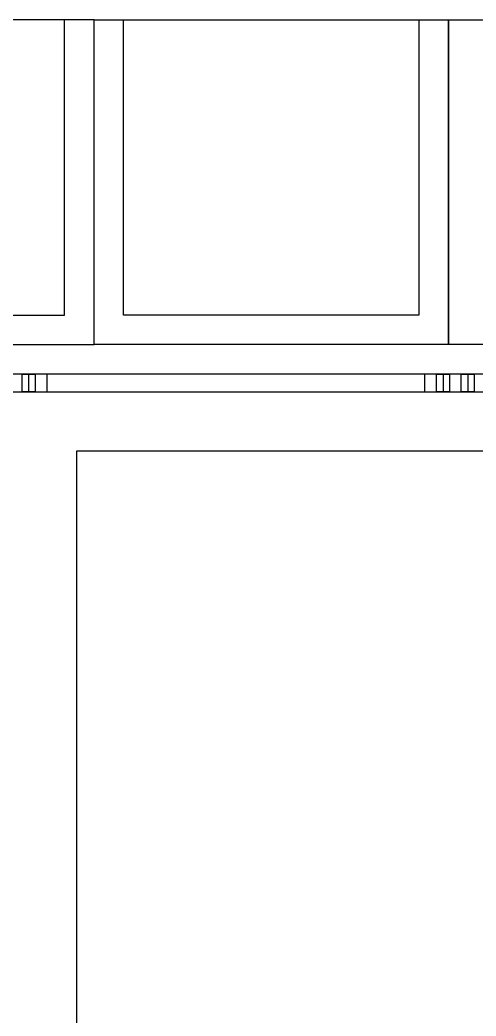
# Model space of a CAD drawing. Extents: x 11477420 to 23072185, y -28506554 to -14238804.
# Drawn here: x 11491242 to 11492014, y -14316786 to -14315099 of the extents above; entities that cross this region are included whole.
import ezdxf

# ---------------------------------------------------------------- set-up
doc = ezdxf.new("R2010")
doc.units = 0
doc.header["$LTSCALE"] = 50
doc.header["$MEASUREMENT"] = 0
doc.linetypes.add('DH-HID2', pattern=[1.2, 0.8, -0.4])
doc.layers.get('0').update_dxf_attribs({"linetype": 'CONTINUOUS'})
for name, color, linetype in [('03-WAL NEW', 3, 'CONTINUOUS'), ('1.천장.벽체선(내벽)', 3, 'CONTINUOUS'), ('FINISH', 6, 'CONTINUOUS'), ('FU-FURM', 251, 'DH-HID2')]:
    doc.layers.add(name, color=color, linetype=linetype)

# ---------------------------------------------------------------- blocks, each defined once
blk = doc.blocks.new('flooor2')
at = {"layer": '03-WAL NEW', "color": 8}
for p, q in [((11525645.1, -14276599.4), (11525645.1, -14276569.4)), ((11525645.1, -14276569.4), (11525667.1, -14276569.4)), ((11525667.1, -14276569.4), (11525667.1, -14276599.4)), ((11526327.1, -14276569.4), (11525687.1, -14276569.4)), ((11525687.1, -14276569.4), (11525687.1, -14276599.4)), ((11526327.1, -14276599.4), (11526327.1, -14276569.4)), ((11526347.1, -14276599.4), (11526347.1, -14276569.4)), ((11526347.1, -14276569.4), (11526369.1, -14276569.4)), ((11526369.1, -14276569.4), (11526369.1, -14276599.4)), ((11526389.1, -14276599.4), (11526389.1, -14276569.4)), ((11526389.1, -14276569.4), (11526411.1, -14276569.4)), ((11526411.1, -14276569.4), (11526411.1, -14276599.4)), ((11525667.1, -14276599.4), (11525645.1, -14276599.4)), ((11525687.1, -14276599.4), (11526327.1, -14276599.4)), ((11526369.1, -14276599.4), (11526347.1, -14276599.4)), ((11526411.1, -14276599.4), (11526389.1, -14276599.4))]:
    blk.add_line(p, q, dxfattribs=at)
at = {"layer": '03-WAL NEW', "color": 8, "ltscale": 10}
for p, q in [((11525656.1, -14276569.4), (11525656.1, -14276599.4)), ((11526358.1, -14276569.4), (11526358.1, -14276599.4)), ((11526400.1, -14276569.4), (11526400.1, -14276599.4))]:
    blk.add_line(p, q, dxfattribs=at)
at = {"layer": '1.천장.벽체선(내벽)', "ltscale": 30}
for p, q in [((11522196.1, -14276599.4), (11528738.1, -14276599.4)), ((11525738.1, -14279949.4), (11525738.1, -14276699.4)), ((11525738.1, -14276699.4), (11528638.1, -14276699.4))]:
    blk.add_line(p, q, dxfattribs=at)
at = {"layer": 'FINISH', "color": 8, "ltscale": 10}
blk.add_line((11528878.7, -14276569.4), (11522058.6, -14276569.4), dxfattribs=at)
at = {"layer": 'FU-FURM', "color": 8, "ltscale": 30}
for p, q in [((11525767.1, -14275969.5), (11525167.1, -14275969.5)), ((11525717.1, -14275969.5), (11525217.1, -14275969.5)), ((11525717.1, -14276469.5), (11525717.1, -14275969.5)), ((11525767.1, -14276519.5), (11525767.1, -14275969.5)), ((11525767.1, -14276519.5), (11525767.1, -14275969.5)), ((11525767.1, -14275969.5), (11526367.1, -14275969.5)), ((11525817.1, -14276469.5), (11525817.1, -14275969.5)), ((11525817.1, -14275969.5), (11526317.1, -14275969.5)), ((11526317.1, -14275969.5), (11526317.1, -14276469.5)), ((11526367.1, -14276519.5), (11526367.1, -14275969.5)), ((11526367.1, -14275969.5), (11526967.1, -14275969.5)), ((11526367.1, -14275969.5), (11526367.1, -14276519.5)), ((11525217.1, -14276469.5), (11525717.1, -14276469.5)), ((11526317.1, -14276469.5), (11525817.1, -14276469.5)), ((11525167.1, -14276519.5), (11525767.1, -14276519.5)), ((11526367.1, -14276519.5), (11525767.1, -14276519.5)), ((11526967.1, -14276519.5), (11526367.1, -14276519.5))]:
    blk.add_line(p, q, dxfattribs=at)

msp = doc.modelspace()

# ---------------------------------------------------------------- block references
msp.add_blockref('flooor2', (-34400, -39129.5))

doc.saveas('drawing.dxf')
